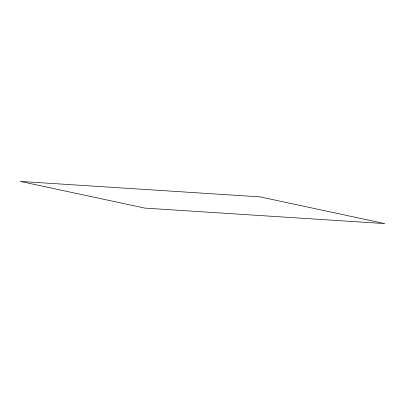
<?xml version="1.0" encoding="UTF-8"?>
<svg xmlns="http://www.w3.org/2000/svg" width="405" height="405" viewBox="0 0 405 405"><rect width="100%" height="100%" fill="white"/><g stroke="black" fill="none" stroke-linecap="round" stroke-linejoin="round"><path stroke-width="0.61" d="M260.071 196.886L20.25 181.41L144.929 208.114L384.75 223.59L260.071 196.886"/></g></svg>
